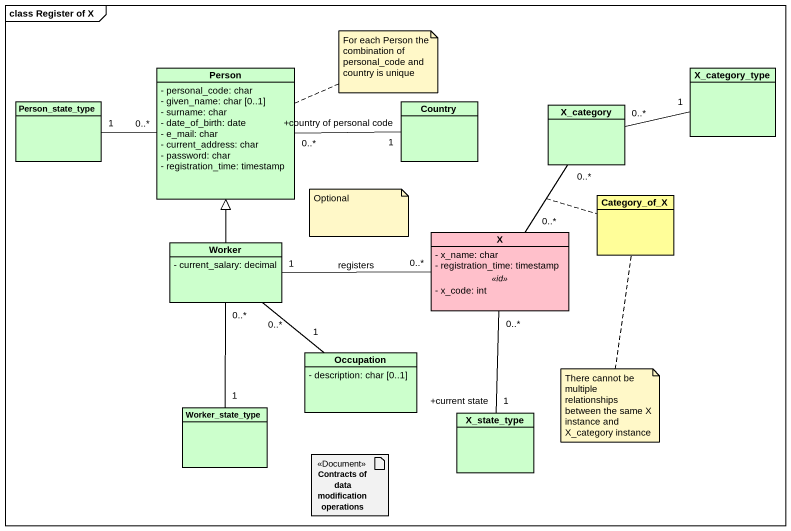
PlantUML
@startuml
mainframe class Register of X
allowmixing
hide circle
hide empty members
skinparam classAttributeIconSize 0
class Person_state_type #CCFFCC
class "Person" as Person_ #CCFFCC {
  - personal_code: char
  - given_name: char [0..1]
  - surname: char
  - date_of_birth: date
  - e_mail: char
  - current_address: char
  - password: char
  - registration_time: timestamp
}
class Country #CCFFCC
class X_category_type #CCFFCC
class X_category #CCFFCC
class Category_of_X #FFFE99
class Worker #CCFFCC {
  - current_salary: decimal
}
class "X" as X_ #FFC0CB {
  - x_name: char
  - registration_time: timestamp
  .. <<id>> ..
  - x_code: int
}
class Occupation #CCFFCC {
  - description: char [0..1]
}
class Worker_state_type #CCFFCC
class X_state_type #CCFFCC
artifact "Contracts of data modification operations" as Contracts_of_data <<Document>>
Person_state_type "1" -right- "0..*" Person_
Country "+country of personal code\n1" -left- "0..*" Person_
X_category_type "1" -left- "0..*" X_category
Worker -up-|> Person_
Worker "1" -right- "0..*" X_ : registers
X_ "0..*" -up- "0..*" X_category
(X_, X_category) .. Category_of_X
Occupation "1" -up- "0..*" Worker
Worker_state_type "1" -up- "0..*" Worker
X_state_type "+current state\n1" -up- "0..*" X_
note right of Person_ : For each Person the combination of personal_code and country is unique
note as N2
  Optional
end note
note bottom of Category_of_X : There cannot be multiple relationships between the same X instance and X_category instance
@enduml
